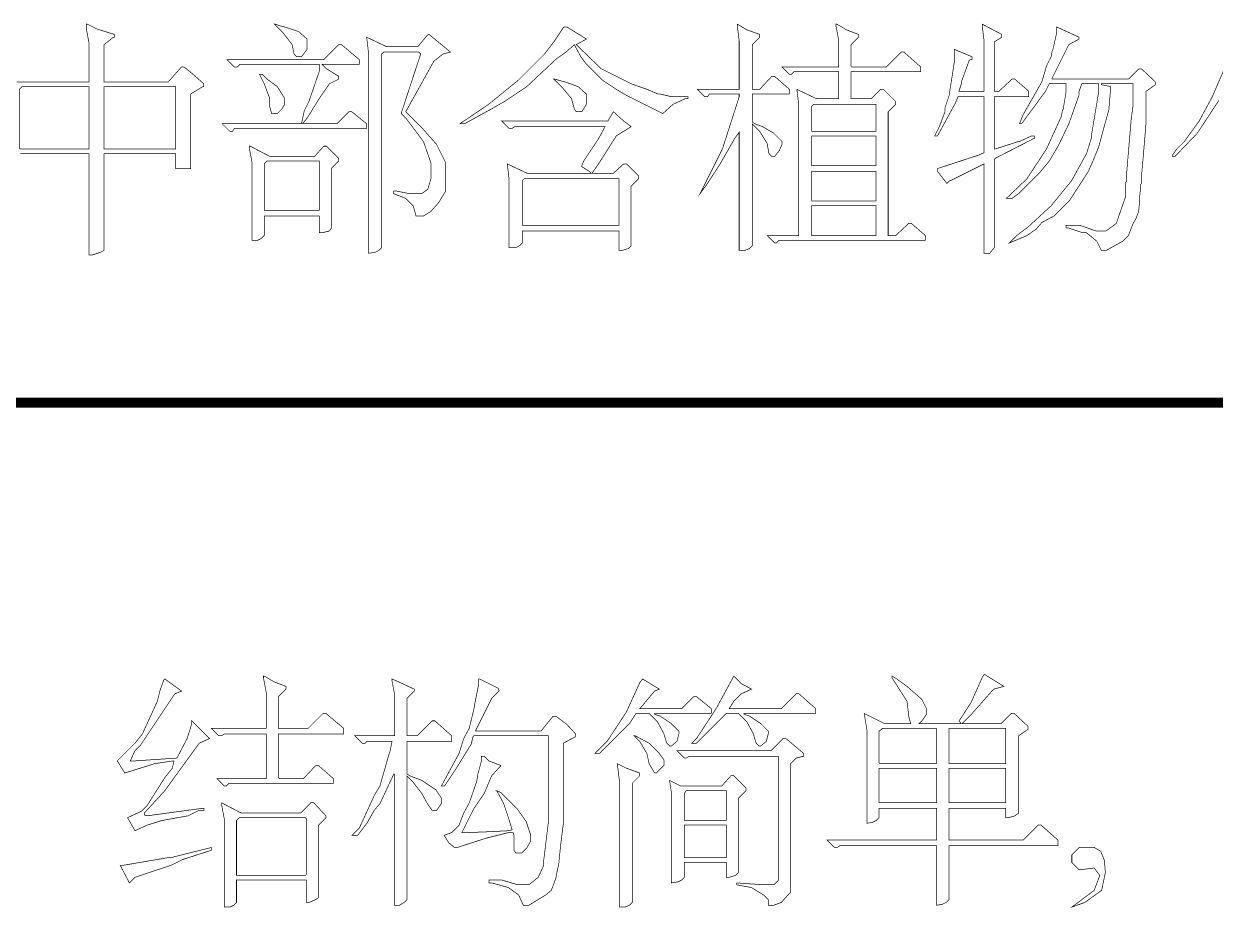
# Model space of a CAD drawing. Extents: x 94 to 452, y -72 to 1042.
# Drawn here: x 308.02 to 325.58, y 340.83 to 353.86 of the extents above; entities that cross this region are included whole.
import ezdxf

# ---------------------------------------------------------------- set-up
doc = ezdxf.new("R2010")
doc.units = 0
doc.header["$MEASUREMENT"] = 0
doc.layers.add('TREE_LAYER', color=7, linetype='Continuous')

msp = doc.modelspace()

# ---------------------------------------------------------------- linework, layer by layer
at = {"layer": 'TREE_LAYER'}
for points, const_width, elevation in [([(308.951757, 353.85727), (308.938031, 353.85727), (308.938031, 353.788642), (308.979208, 353.569035), (308.979208, 353.020015), (308.979208, 353.00629), (307.90862, 353.00629)], 0.01, 49), ([(307.963522, 351.949427), (308.979208, 351.949427), (308.979208, 351.949427), (308.979208, 350.453348), (309.020384, 350.453348), (309.143914, 350.494525), (309.198816, 350.521976), (309.198816, 351.949427), (309.198816, 351.949427), (310.255679, 351.949427), (310.255679, 351.949427), (310.255679, 351.729819), (310.475286, 351.729819), (310.475286, 352.827858), (310.653718, 352.937662), (310.667443, 352.937662), (310.667443, 352.978839), (310.530188, 353.102368), (310.379208, 353.225897), (310.338031, 353.225897), (310.145875, 353.00629), (309.198816, 353.00629), (309.198816, 353.020015), (309.198816, 353.555309), (309.336071, 353.665113), (309.349796, 353.665113), (309.349796, 353.70629), (309.130188, 353.774917), (309.116463, 353.774917), (308.951757, 353.85727), (308.951757, 353.85727)], 0.01, 49), ([(311.724306, 353.85727), (311.71058, 353.85727), (311.83411, 353.733741), (311.971365, 353.555309), (311.998816, 353.418054), (312.039992, 353.376878), (312.10862, 353.376878), (312.190973, 353.486682), (312.190973, 353.637662), (312.067443, 353.747466), (311.861561, 353.816093), (311.806659, 353.829819), (311.724306, 353.85727), (311.724306, 353.85727)], 0.01, 49), ([(316.020384, 353.816093), (315.979208, 353.816093), (315.965482, 353.802368), (315.828228, 353.596486), (315.690973, 353.418054), (315.306659, 353.033741), (314.867443, 352.676878), (314.441953, 352.388642), (314.51058, 352.388642), (314.90862, 352.60825), (315.100777, 352.718054), (315.430188, 352.937662), (315.869404, 353.349427), (315.91058, 353.376878), (316.006659, 353.445505), (316.130188, 353.555309), (316.226267, 353.376878), (316.30862, 353.267074), (316.541953, 353.033741), (316.747835, 352.896486), (316.912541, 352.800407), (317.43411, 352.539623), (317.58509, 352.676878), (317.763522, 352.759231), (317.804698, 352.759231), (317.804698, 352.786682), (317.571365, 352.786682), (317.392933, 352.827858), (317.365482, 352.827858), (317.200777, 352.896486), (316.967443, 352.978839), (316.528228, 353.198446), (316.157639, 353.555309), (316.30862, 353.637662), (316.020384, 353.816093), (316.020384, 353.816093)], 0.01, 49), ([(318.532149, 353.85727), (318.532149, 353.85727), (318.532149, 353.829819), (318.5596, 353.610211), (318.5596, 352.910211), (318.5596, 352.896486), (317.941953, 352.896486), (318.051757, 352.786682), (318.092933, 352.786682), (318.120384, 352.827858), (318.5596, 352.827858), (318.5596, 352.827858), (318.5596, 352.786682), (318.312541, 352.018054), (317.983129, 351.359231), (318.092933, 351.510211), (318.271365, 351.784721), (318.490973, 352.169035), (318.5596, 352.265113), (318.5596, 352.265113), (318.5596, 350.521976), (318.641953, 350.521976), (318.71058, 350.549427), (318.751757, 350.590603), (318.751757, 352.374917), (318.751757, 352.388642), (318.861561, 352.278839), (318.971365, 352.100407), (318.998816, 351.949427), (319.039992, 351.90825), (319.081169, 351.90825), (319.149796, 351.990603), (319.190973, 352.086682), (319.190973, 352.127858), (319.067443, 352.251388), (318.902737, 352.347466), (318.792933, 352.388642), (318.751757, 352.416093), (318.751757, 352.827858), (318.751757, 352.827858), (319.300777, 352.827858), (319.300777, 352.896486), (319.081169, 353.088642), (319.039992, 353.088642), (318.861561, 352.896486), (318.751757, 352.896486), (318.751757, 352.910211), (318.751757, 353.555309), (318.861561, 353.665113), (318.861561, 353.70629), (318.669404, 353.774917), (318.532149, 353.85727), (318.532149, 353.85727)], 0.01, 49), ([(320.000777, 353.85727), (319.987051, 353.85727), (319.987051, 353.829819), (320.028228, 353.610211), (320.028228, 353.239623), (320.028228, 353.225897), (319.190973, 353.225897), (319.300777, 353.116093), (319.328228, 353.116093), (319.369404, 353.15727), (320.028228, 353.15727), (320.028228, 353.15727), (320.028228, 352.759231), (320.028228, 352.759231), (319.698816, 352.759231), (319.41058, 352.896486), (319.438031, 352.663152), (319.438031, 350.741584), (319.438031, 350.741584), (318.971365, 350.741584), (319.081169, 350.63178), (319.10862, 350.63178), (319.149796, 350.672956), (321.304698, 350.672956), (321.304698, 350.741584), (321.098816, 350.920015), (321.057639, 350.920015), (320.865482, 350.741584), (320.769404, 350.741584), (320.755679, 350.741584), (320.755679, 352.567074), (320.865482, 352.676878), (320.865482, 352.718054), (320.687051, 352.896486), (320.645875, 352.896486), (320.50862, 352.759231), (320.220384, 352.759231), (320.206659, 352.759231), (320.206659, 353.15727), (320.220384, 353.15727), (321.236071, 353.15727), (321.236071, 353.225897), (320.989012, 353.445505), (320.947835, 353.445505), (320.728228, 353.225897), (320.220384, 353.225897), (320.206659, 353.239623), (320.206659, 353.555309), (320.316463, 353.665113), (320.316463, 353.70629), (320.138031, 353.774917), (320.000777, 353.85727), (320.000777, 353.85727)], 0.01, 49), ([(322.141953, 353.85727), (322.141953, 353.85727), (322.141953, 353.829819), (322.169404, 353.610211), (322.169404, 352.869035), (322.169404, 352.869035), (321.812541, 352.869035), (321.798816, 352.869035), (321.839992, 352.992564), (321.839992, 353.020015), (321.949796, 353.321976), (321.963522, 353.335701), (321.990973, 353.335701), (321.990973, 353.376878), (321.730188, 353.486682), (321.730188, 353.294525), (321.661561, 352.855309), (321.661561, 352.827858), (321.592933, 352.621976), (321.592933, 352.567074), (321.51058, 352.347466), (321.441953, 352.210211), (321.483129, 352.210211), (321.483129, 352.210211), (321.743914, 352.690603), (321.78509, 352.786682), (322.169404, 352.786682), (322.169404, 352.786682), (322.169404, 351.963152), (322.073326, 351.921976), (321.483129, 351.729819), (321.483129, 351.688642), (321.620384, 351.510211), (321.661561, 351.551388), (321.675286, 351.551388), (322.169404, 351.798446), (322.169404, 351.798446), (322.169404, 350.480799), (322.251757, 350.480799), (322.320384, 350.563152), (322.320384, 351.867074), (322.33411, 351.880799), (322.896855, 352.169035), (322.91058, 352.169035), (322.91058, 352.210211), (322.869404, 352.210211), (322.690973, 352.127858), (322.677247, 352.127858), (322.33411, 352.018054), (322.320384, 352.018054), (322.320384, 352.786682), (322.320384, 352.786682), (322.828228, 352.786682), (322.828228, 352.869035), (322.622345, 353.047466), (322.581169, 353.047466), (322.389012, 352.869035), (322.320384, 352.869035), (322.320384, 352.869035), (322.320384, 353.596486), (322.430188, 353.665113), (322.430188, 353.665113), (322.430188, 353.70629), (322.141953, 353.85727), (322.141953, 353.85727)], 0.01, 49), ([(323.239992, 353.816093), (323.239992, 353.816093), (323.239992, 353.733741), (323.18509, 353.486682), (323.171365, 353.459231), (323.157639, 353.376878), (323.089012, 353.239623), (323.020384, 353.00629), (322.745875, 352.525897), (322.690973, 352.388642), (322.718424, 352.388642), (322.732149, 352.402368), (323.075286, 352.869035), (323.130188, 352.978839), (323.377247, 352.978839), (323.377247, 352.965113), (323.377247, 352.855309), (323.336071, 352.60825), (323.322345, 352.580799), (323.30862, 352.498446), (323.089012, 352.018054), (322.800777, 351.578839), (322.498816, 351.290603), (322.581169, 351.290603), (322.677247, 351.359231), (322.992933, 351.674917), (323.130188, 351.839623), (323.267443, 352.072956), (323.418424, 352.388642), (323.569404, 352.814133), (323.569404, 352.869035), (323.61058, 352.978839), (323.857639, 352.978839), (323.857639, 352.965113), (323.857639, 352.855309), (323.747835, 352.196486), (323.747835, 352.169035), (323.679208, 351.949427), (323.4596, 351.551388), (323.157639, 351.180799), (322.814502, 350.865113), (322.649796, 350.741584), (322.539992, 350.63178), (322.800777, 350.741584), (322.938031, 350.837662), (323.020384, 350.933741), (323.198816, 351.029819), (323.432149, 351.263152), (323.706659, 351.688642), (323.761561, 351.812172), (323.857639, 352.045505), (323.912541, 352.251388), (324.00862, 352.594525), (324.036071, 352.937662), (323.898816, 352.965113), (323.898816, 352.978839), (324.365482, 352.978839), (324.365482, 352.965113), (324.365482, 352.663152), (324.338031, 352.45727), (324.296855, 351.976878), (324.296855, 351.976878), (324.269404, 351.647466), (324.269404, 351.633741), (324.269404, 351.537662), (324.255679, 351.523937), (324.255679, 351.318054), (324.145875, 351.002368), (324.118424, 350.920015), (323.967443, 350.810211), (323.816463, 350.810211), (323.583129, 350.892564), (323.377247, 350.892564), (323.377247, 350.851388), (323.418424, 350.851388), (323.624306, 350.78276), (323.679208, 350.78276), (323.830188, 350.659231), (323.898816, 350.521976), (323.967443, 350.521976), (324.214502, 350.659231), (324.296855, 350.741584), (324.365482, 350.920015), (324.406659, 350.988642), (324.447835, 351.098446), (324.461561, 351.263152), (324.461561, 351.276878), (324.461561, 351.304329), (324.475286, 351.441584), (324.475286, 351.496486), (324.489012, 351.510211), (324.489012, 351.565113), (324.489012, 351.620015), (324.516463, 351.921976), (324.516463, 351.921976), (324.543914, 352.251388), (324.543914, 352.265113), (324.543914, 352.361191), (324.557639, 352.374917), (324.557639, 352.869035), (324.694894, 352.965113), (324.694894, 352.978839), (324.694894, 353.00629), (324.489012, 353.198446), (324.447835, 353.198446), (324.296855, 353.047466), (323.171365, 353.047466), (323.171365, 353.061191), (323.418424, 353.555309), (323.569404, 353.637662), (323.569404, 353.665113), (323.239992, 353.816093), (323.239992, 353.816093)], 0.01, 49), ([(313.989012, 353.70629), (313.961561, 353.692564), (313.824306, 353.527858), (313.357639, 353.527858), (313.069404, 353.665113), (313.096855, 353.43178), (313.096855, 350.480799), (313.192933, 350.494525), (313.247835, 350.521976), (313.289012, 350.563152), (313.289012, 353.418054), (313.316463, 353.445505), (313.838031, 353.445505), (313.865482, 353.418054), (313.577247, 352.539623), (313.6596, 352.45727), (313.906659, 352.127858), (314.016463, 351.812172), (314.016463, 351.578839), (313.975286, 351.441584), (313.975286, 351.427858), (313.879208, 351.359231), (313.700777, 351.359231), (313.494894, 351.400407), (313.467443, 351.400407), (313.467443, 351.359231), (313.645875, 351.290603), (313.755679, 351.180799), (313.796855, 351.029819), (313.906659, 351.029819), (314.016463, 351.098446), (314.126267, 351.221976), (314.236071, 351.400407), (314.236071, 351.812172), (314.098816, 352.086682), (313.879208, 352.333741), (313.645875, 352.567074), (314.057639, 353.30825), (314.194894, 353.418054), (314.304698, 353.445505), (313.989012, 353.70629), (313.989012, 353.70629)], 0.01, 49), ([(312.698816, 353.555309), (312.657639, 353.555309), (312.438031, 353.335701), (311.01058, 353.335701), (311.120384, 353.225897), (311.161561, 353.225897), (311.202737, 353.267074), (312.369404, 353.267074), (312.369404, 353.267074), (312.369404, 353.15727), (312.218424, 352.718054), (312.149796, 352.580799), (312.10862, 352.388642), (310.941953, 352.388642), (311.051757, 352.278839), (311.092933, 352.278839), (311.120384, 352.320015), (313.069404, 352.320015), (313.069404, 352.388642), (312.849796, 352.567074), (312.80862, 352.567074), (312.630188, 352.388642), (312.122345, 352.388642), (312.122345, 352.388642), (312.190973, 352.470995), (312.369404, 352.759231), (312.520384, 352.978839), (312.657639, 353.047466), (312.657639, 353.088642), (312.479208, 353.198446), (312.41058, 353.267074), (312.41058, 353.267074), (312.9596, 353.267074), (312.9596, 353.335701), (312.698816, 353.555309), (312.698816, 353.555309)], 0.01, 49), ([(325.751757, 353.294525), (325.532149, 352.786682), (325.339992, 352.429819), (325.120384, 352.127858), (325.01058, 352.018054), (324.941953, 351.921976), (324.941953, 351.90825), (324.983129, 351.90825), (325.312541, 352.251388), (325.628228, 352.73178)], 0.01, 49), ([(311.532149, 353.116093), (311.490973, 353.116093), (311.5596, 352.978839), (311.641953, 352.759231), (311.641953, 352.635701), (311.669404, 352.539623), (311.669404, 352.539623), (311.751757, 352.539623), (311.820384, 352.60825), (311.861561, 352.676878), (311.861561, 352.759231), (311.820384, 352.827858), (311.751757, 352.937662), (311.600777, 353.047466), (311.532149, 353.116093), (311.532149, 353.116093)], 0.01, 49), ([(307.990973, 352.937662), (307.990973, 352.937662), (308.979208, 352.937662), (308.979208, 352.937662), (308.979208, 352.03178), (308.979208, 352.018054), (307.963522, 352.018054), (307.949796, 352.03178), (307.949796, 352.896486), (307.990973, 352.937662), (307.990973, 352.937662)], 0.01, 49), ([(309.198816, 352.937662), (309.198816, 352.937662), (310.255679, 352.937662), (310.255679, 352.937662), (310.255679, 352.03178), (310.255679, 352.018054), (309.198816, 352.018054), (309.198816, 352.03178), (309.198816, 352.937662), (309.198816, 352.937662)], 0.01, 49), ([(315.841953, 353.047466), (315.828228, 353.047466), (315.951757, 352.923937), (316.089012, 352.759231), (316.130188, 352.60825), (316.157639, 352.567074), (316.239992, 352.567074), (316.30862, 352.676878), (316.30862, 352.827858), (316.18509, 352.937662), (315.992933, 353.00629), (315.938031, 353.020015), (315.841953, 353.047466), (315.841953, 353.047466)], 0.01, 49), ([(319.657639, 352.676878), (319.657639, 352.676878), (320.577247, 352.676878), (320.577247, 352.676878), (320.577247, 352.278839), (320.577247, 352.278839), (319.630188, 352.278839), (319.630188, 352.278839), (319.630188, 352.649427), (319.657639, 352.676878), (319.657639, 352.676878)], 0.01, 49), ([(316.706659, 352.567074), (316.624306, 352.429819), (315.0596, 352.429819), (315.169404, 352.320015), (315.21058, 352.320015), (315.251757, 352.347466), (316.583129, 352.347466), (316.583129, 352.347466), (316.487051, 352.169035), (316.267443, 351.839623), (316.239992, 351.770995), (316.239992, 351.75727), (316.349796, 351.688642), (316.377247, 351.661191), (316.377247, 351.661191), (315.430188, 351.661191), (315.141953, 351.798446), (315.169404, 351.565113), (315.169404, 350.563152), (315.265482, 350.563152), (315.320384, 350.590603), (315.361561, 350.63178), (315.361561, 350.810211), (315.361561, 350.810211), (316.775286, 350.810211), (316.789012, 350.810211), (316.789012, 350.521976), (316.830188, 350.521976), (316.926267, 350.549427), (316.967443, 350.590603), (316.967443, 351.469035), (317.077247, 351.578839), (317.077247, 351.620015), (316.898816, 351.798446), (316.857639, 351.798446), (316.706659, 351.661191), (316.390973, 351.661191), (316.390973, 351.661191), (316.487051, 351.798446), (316.747835, 352.210211), (316.967443, 352.347466), (316.857639, 352.429819), (316.706659, 352.567074), (316.706659, 352.567074)], 0.01, 49), ([(311.353718, 352.059231), (311.339992, 352.059231), (311.339992, 352.03178), (311.381169, 351.812172), (311.381169, 350.672956), (311.463522, 350.672956), (311.518424, 350.700407), (311.5596, 350.741584), (311.5596, 351.029819), (311.573326, 351.029819), (312.369404, 351.029819), (312.369404, 351.029819), (312.369404, 350.78276), (312.41058, 350.78276), (312.520384, 350.810211), (312.547835, 350.851388), (312.547835, 351.729819), (312.657639, 351.839623), (312.657639, 351.880799), (312.479208, 352.059231), (312.438031, 352.059231), (312.300777, 351.90825), (311.641953, 351.90825), (311.353718, 352.059231), (311.353718, 352.059231)], 0.01, 49), ([(319.630188, 352.196486), (319.630188, 352.210211), (320.577247, 352.210211), (320.577247, 352.196486), (320.577247, 351.770995), (320.577247, 351.770995), (319.630188, 351.770995), (319.630188, 351.770995), (319.630188, 352.196486), (319.630188, 352.196486)], 0.01, 49), ([(311.600777, 351.839623), (311.600777, 351.839623), (312.369404, 351.839623), (312.369404, 351.839623), (312.369404, 351.112172), (312.369404, 351.112172), (311.573326, 351.112172), (311.5596, 351.112172), (311.5596, 351.798446), (311.600777, 351.839623), (311.600777, 351.839623)], 0.01, 49), ([(315.389012, 351.578839), (315.389012, 351.578839), (316.775286, 351.578839), (316.789012, 351.578839), (316.789012, 350.892564), (316.775286, 350.892564), (315.361561, 350.892564), (315.361561, 350.892564), (315.361561, 351.551388), (315.389012, 351.578839), (315.389012, 351.578839)], 0.01, 49), ([(319.630188, 351.688642), (319.630188, 351.688642), (320.577247, 351.688642), (320.577247, 351.688642), (320.577247, 351.263152), (320.577247, 351.249427), (319.630188, 351.249427), (319.630188, 351.263152), (319.630188, 351.688642), (319.630188, 351.688642)], 0.01, 49), ([(319.630188, 351.180799), (319.630188, 351.180799), (320.577247, 351.180799), (320.577247, 351.180799), (320.577247, 350.741584), (320.577247, 350.741584), (319.630188, 350.741584), (319.630188, 350.741584), (319.630188, 351.180799), (319.630188, 351.180799)], 0.01, 49), ([(221.22612, 348.278409), (399.22612, 348.278409)], 0.15, 178), ([(310.093967, 344.207768), (310.080241, 344.194042), (310.025339, 344.043062), (309.984163, 343.878356), (309.764555, 343.397964), (309.654751, 343.260709), (309.393967, 342.999925), (309.503771, 342.821493), (309.942987, 342.958748), (310.217496, 342.999925), (310.231222, 342.999925), (310.203771, 342.890121), (310.093967, 342.752866), (309.833183, 342.341101), (309.75083, 342.258748), (309.544947, 342.16267), (309.654751, 341.970513), (309.833183, 342.052866), (310.05279, 342.121493), (310.437104, 342.190121), (310.60181, 342.272474), (310.670438, 342.272474), (310.670438, 342.299925), (310.642987, 342.299925), (309.833183, 342.190121), (309.792006, 342.203846), (309.792006, 342.231297), (310.093967, 342.560709), (310.60181, 343.260709), (310.75279, 343.329336), (310.492006, 343.590121), (310.492006, 343.548944), (310.423379, 343.329336), (310.272398, 343.041101), (309.654751, 342.999925), (309.586124, 342.999925), (309.654751, 343.150905), (309.737104, 343.233258), (310.231222, 343.974434), (310.244947, 343.98816), (310.341026, 344.029336), (310.093967, 344.207768), (310.093967, 344.207768)], 0.01, 50), ([(311.562594, 344.248944), (311.548869, 344.248944), (311.548869, 344.221493), (311.590045, 344.001885), (311.590045, 343.480317), (311.590045, 343.480317), (310.780241, 343.480317), (310.890045, 343.370513), (310.931222, 343.370513), (310.972398, 343.397964), (311.590045, 343.397964), (311.590045, 343.397964), (311.590045, 342.752866), (311.590045, 342.73914), (310.862594, 342.73914), (310.972398, 342.629336), (310.999849, 342.629336), (311.041026, 342.670513), (312.578281, 342.670513), (312.578281, 342.73914), (312.358673, 342.931297), (312.317496, 342.931297), (312.139065, 342.73914), (311.782202, 342.73914), (311.768477, 342.752866), (311.768477, 343.397964), (311.782202, 343.397964), (312.729261, 343.397964), (312.729261, 343.480317), (312.468477, 343.699925), (312.4273, 343.699925), (312.207692, 343.480317), (311.782202, 343.480317), (311.768477, 343.480317), (311.768477, 343.946983), (311.878281, 344.056787), (311.878281, 344.097964), (311.699849, 344.166591), (311.562594, 344.248944), (311.562594, 344.248944)], 0.01, 50), ([(313.442987, 344.207768), (313.442987, 344.207768), (313.442987, 344.180317), (313.484163, 343.960709), (313.484163, 343.370513), (313.470438, 343.370513), (312.893967, 343.370513), (313.003771, 343.260709), (313.044947, 343.260709), (313.072398, 343.28816), (313.442987, 343.28816), (313.442987, 343.28816), (313.415536, 343.150905), (313.40181, 343.109729), (313.264555, 342.629336), (313.182202, 342.492081), (312.962594, 342.011689), (312.85279, 341.901885), (312.935143, 341.901885), (313.072398, 342.080317), (313.182202, 342.272474), (313.264555, 342.368552), (313.470438, 342.807768), (313.484163, 342.794042), (313.484163, 340.872474), (313.55279, 340.872474), (313.621418, 340.91365), (313.662594, 340.954827), (313.662594, 342.766591), (313.662594, 342.780317), (313.744947, 342.697964), (313.882202, 342.519532), (313.964555, 342.368552), (314.033183, 342.272474), (314.10181, 342.272474), (314.170438, 342.368552), (314.170438, 342.450905), (314.088085, 342.574434), (313.882202, 342.711689), (313.703771, 342.780317), (313.662594, 342.807768), (313.662594, 343.28816), (313.662594, 343.28816), (314.321418, 343.28816), (314.321418, 343.370513), (314.074359, 343.590121), (314.033183, 343.590121), (313.813575, 343.370513), (313.662594, 343.370513), (313.662594, 343.370513), (313.662594, 343.919532), (313.772398, 344.029336), (313.772398, 344.056787), (313.593967, 344.13914), (313.442987, 344.207768), (313.442987, 344.207768)], 0.01, 50), ([(314.733183, 344.207768), (314.719457, 344.207768), (314.719457, 344.125415), (314.664555, 343.850905), (314.65083, 343.768552), (314.582202, 343.480317), (314.499849, 343.329336), (314.431222, 343.109729), (314.266516, 342.807768), (314.170438, 342.629336), (314.211614, 342.629336), (314.225339, 342.643062), (314.390045, 342.890121), (314.609653, 343.246983), (314.637104, 343.356787), (314.65083, 343.370513), (315.748869, 343.370513), (315.748869, 343.356787), (315.748869, 342.107768), (315.680241, 341.545023), (315.680241, 341.46267), (315.597888, 341.284238), (315.460634, 341.174434), (315.295928, 341.174434), (315.062594, 341.243062), (314.870438, 341.243062), (314.870438, 341.201885), (314.911614, 341.201885), (315.158673, 341.133258), (315.309653, 341.023454), (315.378281, 340.872474), (315.460634, 340.872474), (315.707692, 341.023454), (315.790045, 341.092081), (315.858673, 341.270513), (315.872398, 341.352866), (315.899849, 341.476395), (315.9273, 341.750905), (315.968477, 342.080317), (315.968477, 343.260709), (316.146908, 343.356787), (316.146908, 343.397964), (316.023379, 343.535219), (315.858673, 343.658748), (315.817496, 343.658748), (315.639065, 343.43914), (314.678281, 343.43914), (314.678281, 343.452866), (314.911614, 343.919532), (315.021418, 344.029336), (315.007692, 344.070513), (314.733183, 344.207768), (314.733183, 344.207768)], 0.01, 50), ([(317.135143, 344.207768), (317.093967, 344.152866), (316.90181, 343.727376), (316.613575, 343.28816), (316.435143, 343.109729), (316.503771, 343.109729), (316.942987, 343.548944), (317.039065, 343.699925), (317.231222, 343.699925), (317.354751, 343.576395), (317.45083, 343.397964), (317.492006, 343.260709), (317.533183, 343.219532), (317.560634, 343.219532), (317.642987, 343.28816), (317.670438, 343.397964), (317.670438, 343.43914), (317.560634, 343.548944), (317.395928, 343.658748), (317.313575, 343.686199), (317.313575, 343.686199), (317.313575, 343.699925), (318.15083, 343.699925), (318.15083, 343.768552), (317.931222, 343.946983), (317.890045, 343.946983), (317.711614, 343.768552), (317.093967, 343.768552), (317.093967, 343.768552), (317.313575, 344.029336), (317.382202, 344.056787), (317.135143, 344.207768), (317.135143, 344.207768)], 0.01, 50), ([(318.480241, 344.248944), (318.219457, 343.768552), (317.931222, 343.329336), (317.862594, 343.260709), (317.931222, 343.260709), (318.370438, 343.699925), (318.548869, 343.699925), (318.672398, 343.576395), (318.768477, 343.397964), (318.809653, 343.260709), (318.85083, 343.219532), (318.878281, 343.219532), (318.960634, 343.28816), (318.988085, 343.397964), (318.988085, 343.43914), (318.878281, 343.548944), (318.713575, 343.658748), (318.631222, 343.686199), (318.631222, 343.686199), (318.631222, 343.699925), (319.688085, 343.699925), (319.688085, 343.768552), (319.441026, 343.98816), (319.399849, 343.98816), (319.180241, 343.768552), (318.425339, 343.768552), (318.411614, 343.768552), (318.480241, 343.878356), (318.590045, 343.98816), (318.741026, 344.056787), (318.590045, 344.13914), (318.480241, 344.248944), (318.480241, 344.248944)], 0.01, 50), ([(322.172398, 344.276395), (322.144947, 344.235219), (321.980241, 343.86463), (321.80181, 343.590121), (321.829261, 343.548944), (321.829261, 343.548944), (321.225339, 343.548944), (321.211614, 343.548944), (321.25279, 343.590121), (321.321418, 343.686199), (321.321418, 343.768552), (321.25279, 343.905807), (321.033183, 344.097964), (320.882202, 344.207768), (320.813575, 344.248944), (320.813575, 344.248944), (320.813575, 344.221493), (321.033183, 343.878356), (321.060634, 343.645023), (321.088085, 343.548944), (321.088085, 343.548944), (320.703771, 343.548944), (320.40181, 343.699925), (320.442987, 343.452866), (320.442987, 342.080317), (320.525339, 342.094042), (320.580241, 342.121493), (320.621418, 342.16267), (320.621418, 342.299925), (320.635143, 342.299925), (321.458673, 342.299925), (321.472398, 342.299925), (321.472398, 341.833258), (321.458673, 341.833258), (319.85279, 341.833258), (319.962594, 341.723454), (320.003771, 341.723454), (320.044947, 341.750905), (321.458673, 341.750905), (321.472398, 341.750905), (321.472398, 340.872474), (321.554751, 340.886199), (321.609653, 340.91365), (321.65083, 340.954827), (321.65083, 341.750905), (321.65083, 341.750905), (323.256712, 341.750905), (323.256712, 341.833258), (323.009653, 342.052866), (322.968477, 342.052866), (322.748869, 341.833258), (321.65083, 341.833258), (321.65083, 341.833258), (321.65083, 342.299925), (321.65083, 342.299925), (322.488085, 342.299925), (322.488085, 342.299925), (322.488085, 342.16267), (322.529261, 342.16267), (322.625339, 342.190121), (322.680241, 342.231297), (322.680241, 343.370513), (322.817496, 343.466591), (322.817496, 343.480317), (322.817496, 343.507768), (322.611614, 343.699925), (322.570438, 343.699925), (322.419457, 343.548944), (321.842987, 343.548944), (321.842987, 343.548944), (321.993967, 343.699925), (322.309653, 344.056787), (322.460634, 344.097964), (322.172398, 344.276395), (322.172398, 344.276395)], 0.01, 50), ([(320.662594, 343.466591), (320.662594, 343.480317), (321.458673, 343.480317), (321.472398, 343.466591), (321.472398, 342.972474), (321.458673, 342.958748), (320.635143, 342.958748), (320.621418, 342.972474), (320.621418, 343.43914), (320.662594, 343.466591), (320.662594, 343.466591)], 0.01, 50), ([(321.65083, 343.466591), (321.65083, 343.480317), (322.488085, 343.480317), (322.488085, 343.466591), (322.488085, 342.972474), (322.488085, 342.958748), (321.65083, 342.958748), (321.65083, 342.972474), (321.65083, 343.466591), (321.65083, 343.466591)], 0.01, 50), ([(317.025339, 343.370513), (317.011614, 343.370513), (317.093967, 343.28816), (317.190045, 343.123454), (317.203771, 343.096003), (317.231222, 342.958748), (317.313575, 342.821493), (317.341026, 342.821493), (317.45083, 342.931297), (317.45083, 343.01365), (317.382202, 343.109729), (317.231222, 343.260709), (317.025339, 343.370513), (317.025339, 343.370513)], 0.01, 50), ([(319.248869, 343.329336), (319.207692, 343.329336), (319.029261, 343.150905), (317.642987, 343.150905), (317.75279, 343.041101), (317.780241, 343.041101), (317.821418, 343.068552), (319.139065, 343.068552), (319.139065, 343.068552), (319.139065, 341.243062), (319.070438, 341.174434), (318.919457, 341.174434), (318.713575, 341.18816), (318.521418, 341.201885), (318.521418, 341.174434), (318.741026, 341.133258), (318.919457, 341.023454), (318.988085, 340.954827), (318.988085, 340.872474), (319.070438, 340.872474), (319.180241, 340.91365), (319.317496, 341.06463), (319.317496, 342.958748), (319.399849, 343.041101), (319.509653, 343.068552), (319.509653, 343.109729), (319.248869, 343.329336), (319.248869, 343.329336)], 0.01, 50), ([(314.80181, 343.068552), (314.760634, 343.068552), (314.760634, 342.999925), (314.705732, 342.794042), (314.692006, 342.697964), (314.582202, 342.382278), (314.499849, 342.231297), (314.431222, 342.052866), (314.321418, 341.943062), (314.211614, 341.901885), (314.280241, 341.792081), (314.362594, 341.723454), (314.403771, 341.723454), (314.829261, 341.860709), (315.158673, 341.943062), (315.2273, 341.943062), (315.241026, 341.901885), (315.241026, 341.682278), (315.268477, 341.641101), (315.35083, 341.641101), (315.433183, 341.723454), (315.488085, 341.819532), (315.488085, 341.901885), (315.419457, 342.107768), (315.282202, 342.299925), (315.048869, 342.533258), (314.980241, 342.560709), (314.980241, 342.560709), (314.993967, 342.546983), (315.090045, 342.368552), (315.158673, 342.16267), (315.213575, 341.984238), (315.158673, 341.970513), (314.897888, 341.956787), (314.554751, 341.943062), (314.472398, 341.943062), (314.65083, 342.299925), (314.80181, 342.519532), (314.911614, 342.780317), (315.048869, 342.931297), (314.870438, 342.999925), (314.80181, 343.068552), (314.80181, 343.068552)], 0.01, 50), ([(316.764555, 342.958748), (316.764555, 342.958748), (316.764555, 342.945023), (316.792006, 342.725415), (316.792006, 340.845023), (316.874359, 340.845023), (316.942987, 340.872474), (316.984163, 340.91365), (316.984163, 342.670513), (317.093967, 342.780317), (317.093967, 342.821493), (316.90181, 342.890121), (316.764555, 342.958748), (316.764555, 342.958748)], 0.01, 50), ([(318.480241, 342.780317), (318.439065, 342.780317), (318.30181, 342.629336), (317.697888, 342.629336), (317.533183, 342.711689), (317.560634, 342.533258), (317.560634, 341.201885), (317.656712, 341.215611), (317.711614, 341.243062), (317.75279, 341.284238), (317.75279, 341.490121), (317.75279, 341.503846), (318.370438, 341.503846), (318.370438, 341.490121), (318.370438, 341.284238), (318.411614, 341.284238), (318.507692, 341.311689), (318.548869, 341.352866), (318.548869, 342.450905), (318.658673, 342.560709), (318.658673, 342.601885), (318.480241, 342.780317), (318.480241, 342.780317)], 0.01, 50), ([(320.621418, 342.890121), (320.635143, 342.890121), (321.458673, 342.890121), (321.472398, 342.890121), (321.472398, 342.382278), (321.458673, 342.382278), (320.635143, 342.382278), (320.621418, 342.382278), (320.621418, 342.890121), (320.621418, 342.890121)], 0.01, 50), ([(321.65083, 342.890121), (321.65083, 342.890121), (322.488085, 342.890121), (322.488085, 342.890121), (322.488085, 342.382278), (322.488085, 342.382278), (321.65083, 342.382278), (321.65083, 342.382278), (321.65083, 342.890121), (321.65083, 342.890121)], 0.01, 50), ([(317.780241, 342.560709), (317.780241, 342.560709), (318.370438, 342.560709), (318.370438, 342.560709), (318.370438, 342.121493), (318.370438, 342.121493), (317.75279, 342.121493), (317.75279, 342.121493), (317.75279, 342.519532), (317.780241, 342.560709), (317.780241, 342.560709)], 0.01, 50), ([(310.931222, 342.382278), (310.931222, 342.382278), (310.931222, 342.354827), (310.972398, 342.135219), (310.972398, 340.845023), (311.054751, 340.845023), (311.109653, 340.872474), (311.15083, 340.91365), (311.15083, 341.243062), (311.15083, 341.243062), (312.166516, 341.243062), (312.180241, 341.243062), (312.180241, 340.91365), (312.221418, 340.91365), (312.317496, 340.954827), (312.358673, 340.982278), (312.358673, 342.052866), (312.468477, 342.16267), (312.468477, 342.190121), (312.290045, 342.382278), (312.248869, 342.382278), (312.097888, 342.231297), (311.219457, 342.231297), (310.931222, 342.382278), (310.931222, 342.382278)], 0.01, 50), ([(311.178281, 342.148944), (311.192006, 342.16267), (312.166516, 342.16267), (312.180241, 342.148944), (312.180241, 341.325415), (312.166516, 341.311689), (311.15083, 341.311689), (311.15083, 341.325415), (311.15083, 342.121493), (311.178281, 342.148944), (311.178281, 342.148944)], 0.01, 50), ([(317.75279, 342.03914), (317.75279, 342.052866), (318.370438, 342.052866), (318.370438, 342.03914), (318.370438, 341.572474), (318.370438, 341.572474), (317.75279, 341.572474), (317.75279, 341.572474), (317.75279, 342.03914), (317.75279, 342.03914)], 0.01, 50), ([(310.780241, 341.723454), (310.17632, 341.572474), (310.135143, 341.572474), (309.490045, 341.46267), (309.435143, 341.46267), (309.572398, 341.201885), (309.654751, 341.284238), (310.190045, 341.46267), (310.354751, 341.545023), (310.780241, 341.682278), (310.780241, 341.682278), (310.780241, 341.723454), (310.780241, 341.723454)], 0.01, 50), ([(323.792006, 341.723454), (323.572398, 341.723454), (323.462594, 341.61365), (323.462594, 341.503846), (323.572398, 341.394042), (323.792006, 341.421493), (323.874359, 341.311689), (323.792006, 341.092081), (323.462594, 340.845023), (323.654751, 340.91365), (323.90181, 341.092081), (323.956712, 341.352866), (323.942987, 341.531297), (323.888085, 341.668552), (323.792006, 341.723454), (323.792006, 341.723454)], 0.01, 50)]:
    msp.add_lwpolyline(points, dxfattribs=dict(at, const_width=const_width, elevation=elevation))

doc.saveas('drawing.dxf')
